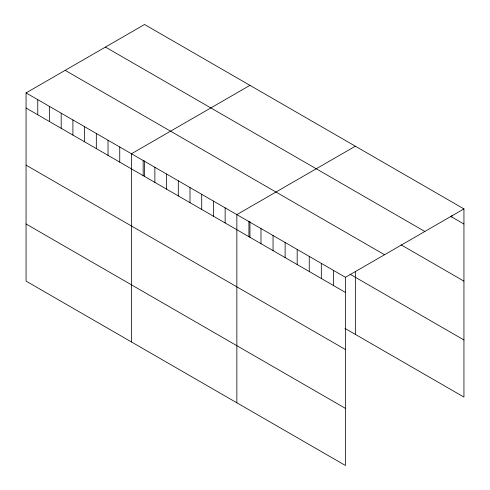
<?xml version="1.0" encoding="UTF-8"?>
<svg xmlns="http://www.w3.org/2000/svg" width="490" height="490" viewBox="0 0 490 490"><rect width="100%" height="100%" fill="white"/><g stroke="black" fill="none" stroke-linecap="round" stroke-linejoin="round"><path stroke-width="0.73" d="M26.056 92.91L345.45 277.309L345.45 465.5L26.056 281.101L26.056 92.91L144.55 24.5L463.944 208.899L463.944 397.09L344.942 328.386M249.949 85.352L131.455 153.762L131.455 341.953M355.348 146.204L236.854 214.614L236.854 402.805M345.45 277.309L463.944 208.899M450.604 216.317L463.944 224.016M105.448 47.077L424.842 231.476M401.071 244.835L463.944 281.131M65.158 70.333L384.552 254.733M350.142 274.271L463.944 339.974M26.056 108.027L345.45 292.426M26.056 165.142L345.45 349.541M26.056 223.985L345.45 408.384M451.878 215.539L451.878 217.052M355.348 271.393L355.348 334.394M333.384 270.345L333.384 285.462M321.318 263.375L321.318 278.498M309.251 256.411L309.251 271.527M297.185 249.447L297.185 264.563M285.119 242.477L285.119 257.599M273.053 235.512L273.053 250.629M260.986 228.548L260.986 243.665M249.949 221.688L249.949 237.472M248.92 221.578L248.92 236.701M225.143 207.852L225.143 222.968M213.432 201.09L213.432 216.206M201.721 194.328L201.721 209.451M190.01 187.572L190.01 202.689M178.299 180.81L178.299 195.927M166.588 174.048L166.588 189.165M154.877 167.286L154.877 182.403M144.55 160.836L144.55 176.621M143.166 160.524L143.166 175.641M119.744 147L119.744 162.117M108.033 140.238L108.033 155.361M96.322 133.482L96.322 148.599M84.611 126.72L84.611 141.837M72.9 119.958L72.9 135.075M61.189 113.196L61.189 128.313M49.478 106.434L49.478 121.551M37.767 99.672L37.767 114.789"/></g></svg>
